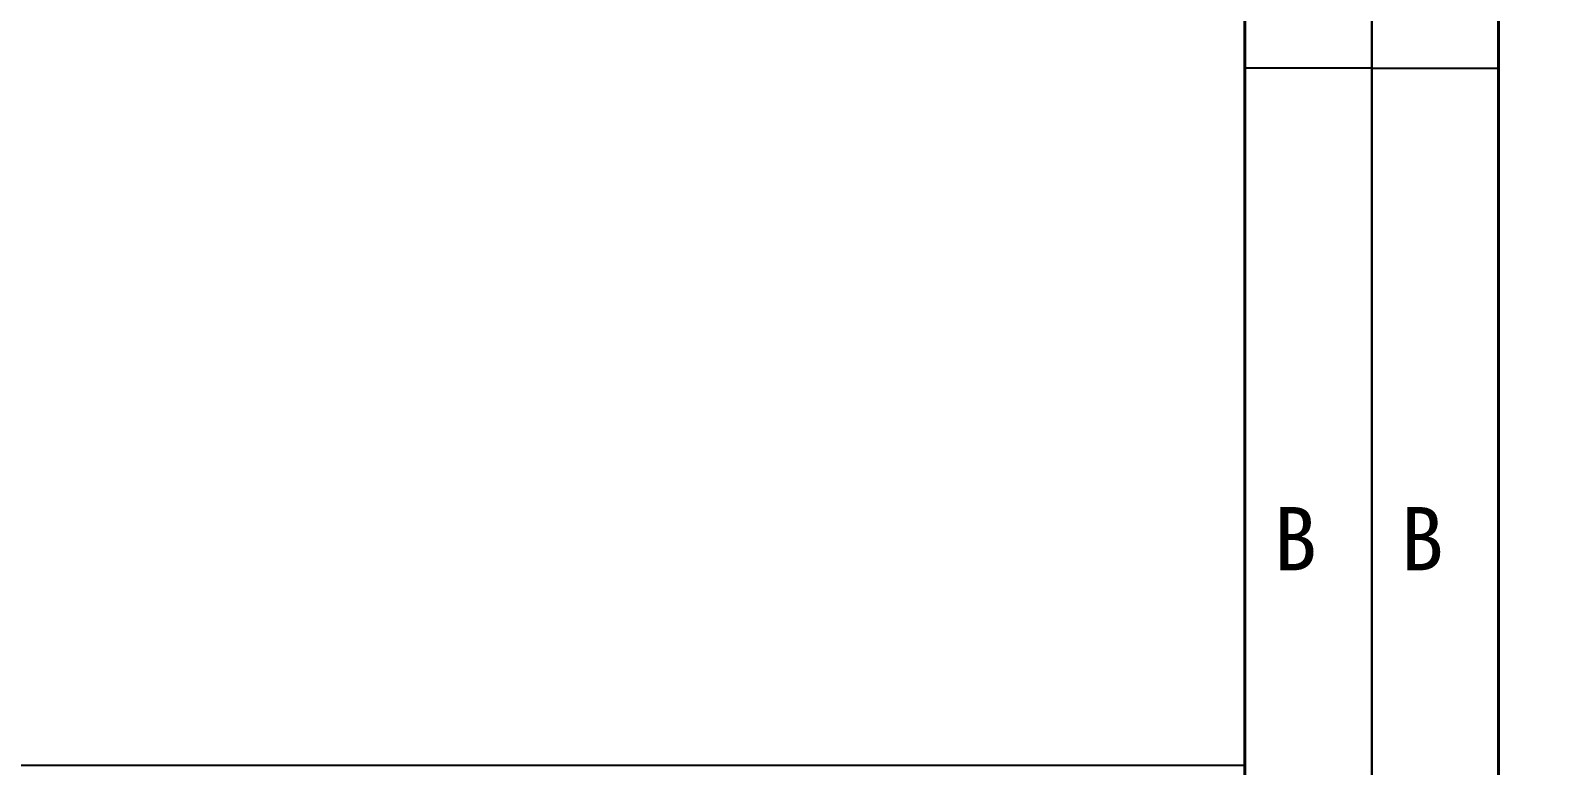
# Model space of a CAD drawing. Header units: millimetres. Extents: x 55614 to 110757, y -66981 to -47484.
# Drawn here: x 79712 to 83641, y -63897 to -61992 of the extents above; entities that cross this region are included whole.
import ezdxf

# ---------------------------------------------------------------- set-up
doc = ezdxf.new("R2010")
doc.units = ezdxf.units.MM
doc.layers.add('FORM', color=7, linetype='Continuous')
doc.layers.add('LY_Partlib2', color=7, linetype='Continuous')
doc.styles.add('KEHUA', font='STFANGSO.TTF')

# ---------------------------------------------------------------- blocks, each defined once
blk = doc.blocks.new('1')
at = {"layer": 'FORM', "color": 4}
for p, q in [((1805.08, 2753.355), (1810.107, 2753.355)), ((2227.4, 2753.355), (2222.372, 2753.355))]:
    blk.add_line(p, q, dxfattribs=at)
at = {"layer": 'FORM', "color": 8}
blk.add_line((2086.627, 2725.703), (2222.372, 2725.703), dxfattribs=at)
at = {"layer": 'FORM', "color": 6}
blk.add_lwpolyline([(1805.08, 2977.084), (2227.4, 2977.084), (2227.4, 2678.443), (1805.08, 2678.443)], close=True, dxfattribs=at)
at = {"layer": 'FORM', "color": 8, "lineweight": 40}
blk.add_lwpolyline([(1810.107, 2683.471), (2222.372, 2683.471), (2222.372, 2972.057), (1810.107, 2972.057)], close=True, dxfattribs=at)
at = {"layer": 'FORM', "color": 4, "style": 'KEHUA'}
for p in [(1806.225, 2733.433), (2223.518, 2733.433)]:
    blk.add_text('B', height=2.514, dxfattribs=at).set_placement(p)

msp = doc.modelspace()

# ---------------------------------------------------------------- block references
at = {"layer": 'LY_Partlib2', "xscale": 65.28547535580151, "yscale": 65.28547535580151, "zscale": 65.28547535580151}
for p in [(-62231.106, -241844.639), (-34659.727, -241844.639)]:
    msp.add_blockref('1', p, dxfattribs=at)

doc.saveas('drawing.dxf')
